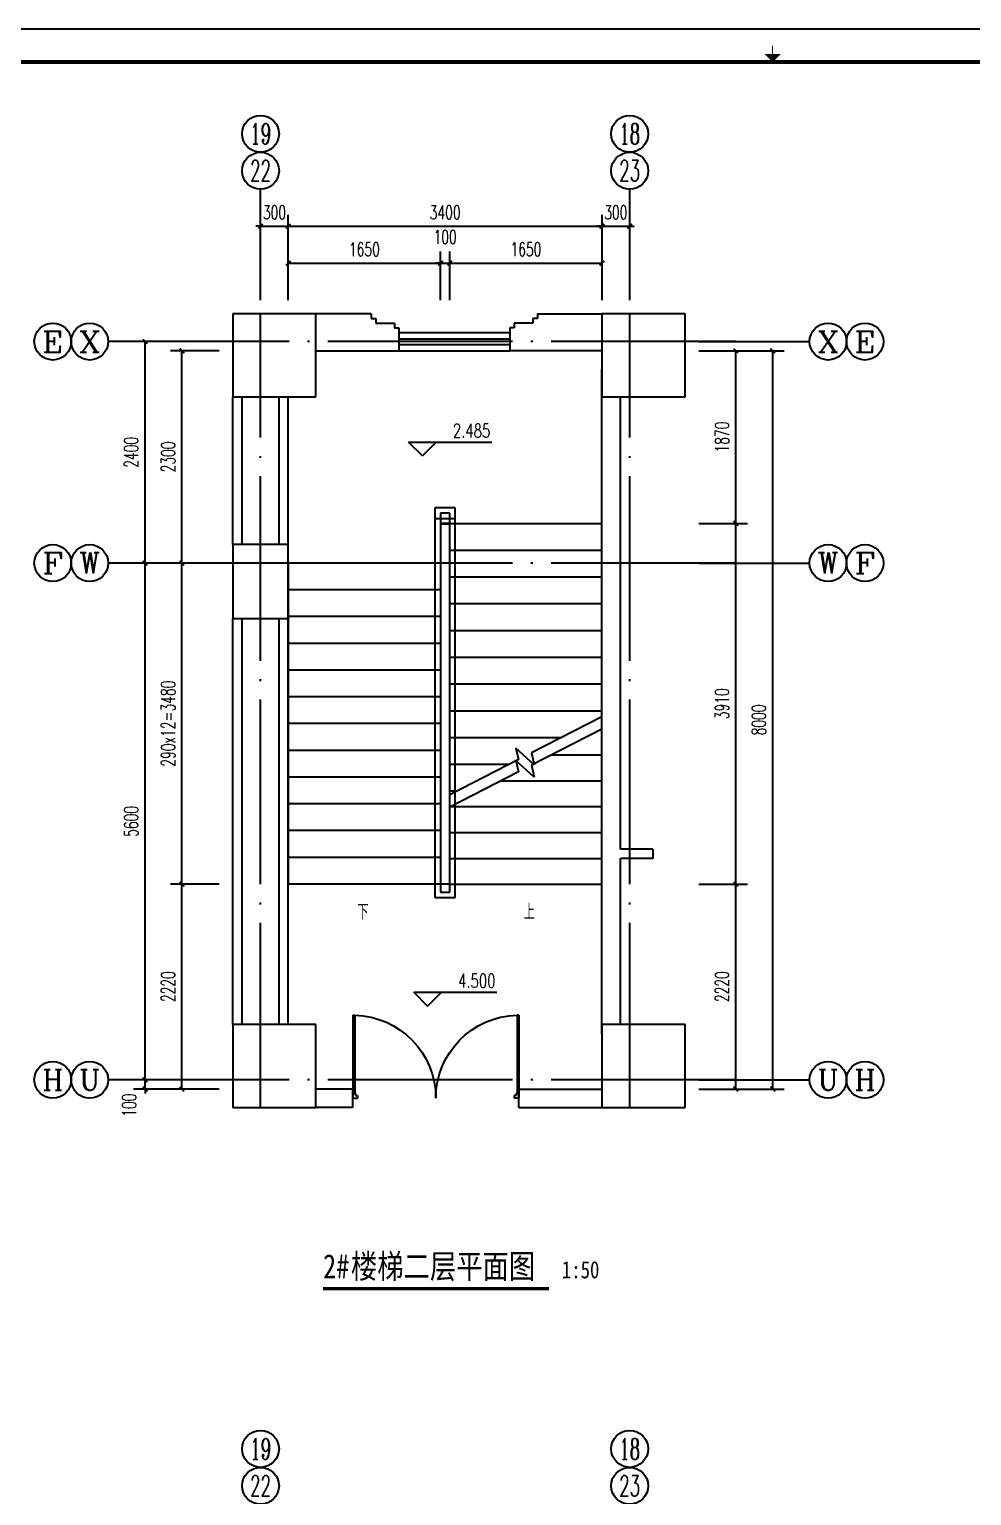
# Model space of a CAD drawing. Extents: x 239268 to 489116, y -316056 to -246175.
# Drawn here: x 275793 to 286005, y -262066 to -246175 of the extents above; entities that cross this region are included whole.
import ezdxf
from ezdxf.enums import TextEntityAlignment as Align

# ---------------------------------------------------------------- set-up
doc = ezdxf.new("R2010")
doc.units = 0
doc.header["$LTSCALE"] = 1000
doc.header["$MEASUREMENT"] = 0
doc.linetypes.add('DOTE', pattern=[2.42, 2, -0.2, 0.02, -0.2])
doc.layers.get('0').update_dxf_attribs({"linetype": 'CONTINUOUS'})
doc.layers.get('Defpoints').update_dxf_attribs({"color": 6, "linetype": 'CONTINUOUS'})
for name, color, linetype in [('A-墙线', 2, 'CONTINUOUS'), ('A-外窗', 145, 'CONTINUOUS'), ('A-门', 167, 'CONTINUOUS'), ('AXIS', 3, 'CONTINUOUS'), ('AXIS_TEXT', 7, 'CONTINUOUS'), ('COLUMN', 2, 'CONTINUOUS'), ('DIM_ELEV', 3, 'CONTINUOUS'), ('DIM_SYMB', 3, 'CONTINUOUS'), ('DOTE', 26, 'DOTE'), ('PUB_TEXT', 7, 'CONTINUOUS'), ('STAIR', 4, 'CONTINUOUS'), ('图框', 85, 'CONTINUOUS')]:
    doc.layers.add(name, color=color, linetype=linetype)
doc.styles.add('_TCH_AXIS', font='COMPLEX', dxfattribs={"bigfont": 'GBCBIG'})
doc.styles.add('_TCH_DIM', font='SIMPLEX', dxfattribs={"bigfont": 'GBCBIG'})
doc.styles.add('COMPLEX', font='COMPLEX')
doc.styles.add('DIM_FONT', font='SIMPLEX.shx', dxfattribs={"width": 0.65})
doc.styles.add('房间名称', font='SIMHEI.TTF', dxfattribs={"width": 0.8})
doc.dimstyles.new('DIMN50', dxfattribs={"dimscale": 0.5, "dimtxt": 300, "dimasz": 100, "dimexe": 250, "dimexo": 300, "dimgap": 150, "dimtad": 1, "dimdec": 0, "dimzin": 0, "dimdsep": 46, "dimtxsty": 'DIM_FONT', "dimblk": 'ARCHTICK', "dimcen": 0.09, "dimclrt": 7, "dimazin": 2, "dimtfac": 1, "dimtdec": 0, "dimtix": 1, "dimtmove": 2, "dimatfit": 3, "dimfxl": 0, "dimtolj": 1, "dimtzin": 0, "dimarcsym": 0})

# ---------------------------------------------------------------- blocks, each defined once
blk = doc.blocks.new('lt2f')
at = {"layer": 'STAIR'}
for p, q in [((5600, 3700), (2120, 3700)), ((2120, 2050), (2120, 3700)), ((2410, 2050), (2410, 3700)), ((2700, 2050), (2700, 3700)), ((2990, 2050), (2990, 3700)), ((3280, 2050), (3280, 3700)), ((3570, 2050), (3570, 3700)), ((3860, 2050), (3860, 3700)), ((4150, 2050), (4150, 3700)), ((4440, 2050), (4440, 3700)), ((4730, 2050), (4730, 3700)), ((5020, 2050), (5020, 3700)), ((5310, 2050), (5310, 3700)), ((5600, 2050), (5600, 3700)), ((1974, 2110), (1974, 1890)), ((6200, 2110), (1974, 2110)), ((1974, 2110), (1974, 1890)), ((6080, 2110), (1974, 2110)), ((6080, 1890), (6080, 2110)), ((6200, 1890), (6200, 2110)), ((2034, 2050), (2034, 1950)), ((6140, 2050), (2034, 2050)), ((2034, 2050), (2034, 1950)), ((6020, 2050), (2034, 2050)), ((2034, 1950), (6140, 1950)), ((2034, 1950), (6020, 1950)), ((2120, 1950), (2120, 2050)), ((5600, 2050), (2120, 2050)), ((2120, 1950), (2955, 1950)), ((2120, 1950), (2120, 300)), ((2400, 1950), (2400, 300)), ((2680, 1950), (2680, 300)), ((3337, 1205), (2955, 1950)), ((2960, 1941), (2960, 300)), ((3089, 1950), (6030, 1950)), ((3471, 1205), (3089, 1950)), ((3130, 1950), (3130, 1871)), ((3420, 1950), (3420, 1305)), ((3710, 1950), (3710, 739)), ((4000, 1950), (4000, 300)), ((4290, 1950), (4290, 300)), ((4580, 1950), (4580, 300)), ((4870, 1950), (4870, 300)), ((5160, 1950), (5160, 300)), ((5450, 1950), (5450, 300)), ((5740, 1950), (5740, 300)), ((6020, 1950), (6020, 2050)), ((6030, 1950), (6030, 2050)), ((6030, 1950), (6030, 300)), ((6140, 1950), (6140, 2050)), ((1974, 1890), (6200, 1890)), ((1974, 1890), (6080, 1890)), ((3240, 1394), (3240, 300)), ((3278, 1034), (3461, 1232)), ((3461, 1232), (3337, 1205)), ((3412, 1034), (3595, 1232)), ((3595, 1232), (3471, 1205)), ((3410, 1063), (3278, 1034)), ((3800, 300), (3410, 1063)), ((3544, 1063), (3412, 1034)), ((3420, 1043), (3420, 1036)), ((3935, 300), (3544, 1063)), ((3520, 847), (3520, 300)), ((2120, 300), (3800, 300)), ((3935, 300), (6030, 300))]:
    blk.add_line(p, q, dxfattribs=at)
blk = doc.blocks.new('TJAD_TK_A0')
at = {"layer": '图框'}
blk.add_line((2162, 399.3), (973, 399.3), dxfattribs=at)
at = {"layer": '图框', "const_width": 0.3}
blk.add_lwpolyline([(1567.5, 391.74), (1567.5, 394.24)], dxfattribs=at)
at = {"layer": '图框', "const_width": 1.2}
blk.add_lwpolyline([(2152, -431.7), (2152, 389.3), (998, 389.3), (998, -431.7)], close=True, dxfattribs=at)
at = {"layer": '图框'}
blk.add_solid([(1565, 391.74), (1570, 391.74), (1567.5, 389.24)], dxfattribs=at)
blk = doc.blocks.new('m1800')
at = {"layer": 'A-墙线'}
for p, q in [((-900, -100), (-900, 100)), ((900, -100), (900, 100))]:
    blk.add_line(p, q, dxfattribs=at)
at = {"layer": 'A-门'}
for p, q in [((-900, 900), (-900, 0)), ((-900, 900), (-880, 900)), ((-880, 900), (-880, 50)), ((880, 900), (880, 50)), ((900, 900), (880, 900)), ((900, 900), (900, 0)), ((-900, 50), (-870, 50)), ((-900, 0), (-850, 0)), ((-870, 50), (-870, 30)), ((-870, 30), (-850, 30)), ((-850, 30), (-850, 0)), ((850, 30), (850, 0)), ((870, 30), (850, 30)), ((900, 0), (850, 0)), ((870, 50), (870, 30)), ((900, 50), (870, 50))]:
    blk.add_line(p, q, dxfattribs=at)
for centre, start, end in [((-900, 0), 0, 88.7267), ((900, 0), 91.2733, 180)]:
    blk.add_arc(centre, 900, start, end, dxfattribs=at)
blk = doc.blocks.new('_ArchTick')
at = {"color": 0, "linetype": 'ByBlock', "const_width": 0.4}
blk.add_lwpolyline([(-0.5, -0.5), (0.5, 0.5)], dxfattribs=at)
blk = doc.blocks.new('*D145')
at = {"layer": 'AXIS', "color": 0, "lineweight": -2}
for p, q in [((277849, -255439), (277322, -255439)), ((277447, -257659), (277447, -255439)), ((277849, -257659), (277322, -257659))]:
    blk.add_line(p, q, dxfattribs=at)
at = {"layer": 'Defpoints', "color": 0}
for p in [(277447, -255439), (277999, -255439), (277999, -257659)]:
    blk.add_point(p, dxfattribs=at)
at = {"layer": 'AXIS', "color": 0, "lineweight": -2, "xscale": 50, "yscale": 50, "zscale": 50}
for p, rotation in [((277447, -255439), 90), ((277447, -257659), 270)]:
    blk.add_blockref('_ArchTick', p, dxfattribs=dict(at, rotation=rotation))
at = {"layer": 'AXIS', "color": 7, "insert": (277297, -256549), "char_height": 150, "attachment_point": 5, "rotation": 90, "style": 'DIM_FONT'}
blk.add_mtext('\\A1;2220', dxfattribs=at)
blk = doc.blocks.new('*D146')
at = {"layer": 'AXIS', "color": 0, "lineweight": -2}
for p, q in [((277849, -251959), (277322, -251959)), ((277447, -255439), (277447, -251959)), ((277849, -255439), (277322, -255439))]:
    blk.add_line(p, q, dxfattribs=at)
at = {"layer": 'Defpoints', "color": 0}
for p in [(277447, -251959), (277999, -251959), (277999, -255439)]:
    blk.add_point(p, dxfattribs=at)
at = {"layer": 'AXIS', "color": 0, "lineweight": -2, "xscale": 50, "yscale": 50, "zscale": 50}
for p, rotation in [((277447, -251959), 90), ((277447, -255439), 270)]:
    blk.add_blockref('_ArchTick', p, dxfattribs=dict(at, rotation=rotation))
at = {"layer": 'AXIS', "color": 7, "insert": (277297, -253699), "char_height": 150, "attachment_point": 5, "rotation": 90, "style": 'DIM_FONT'}
blk.add_mtext('\\A1;290x12=3480', dxfattribs=at)
blk = doc.blocks.new('*D147')
at = {"layer": 'AXIS', "color": 0, "lineweight": -2}
for p, q in [((277849, -249659), (277322, -249659)), ((277447, -251959), (277447, -249659)), ((277849, -251959), (277322, -251959))]:
    blk.add_line(p, q, dxfattribs=at)
at = {"layer": 'Defpoints', "color": 0}
for p in [(277447, -249659), (277999, -249659), (277999, -251959)]:
    blk.add_point(p, dxfattribs=at)
at = {"layer": 'AXIS', "color": 0, "lineweight": -2, "xscale": 50, "yscale": 50, "zscale": 50}
for p, rotation in [((277447, -249659), 90), ((277447, -251959), 270)]:
    blk.add_blockref('_ArchTick', p, dxfattribs=dict(at, rotation=rotation))
at = {"layer": 'AXIS', "color": 7, "insert": (277297, -250809), "char_height": 150, "attachment_point": 5, "rotation": 90, "style": 'DIM_FONT'}
blk.add_mtext('\\A1;2300', dxfattribs=at)
blk = doc.blocks.new('*D148')
at = {"layer": 'AXIS', "color": 0, "lineweight": -2}
for p, q in [((277849, -257559), (276922, -257559)), ((277047, -257559), (277047, -257509)), ((277047, -257659), (277047, -257559)), ((277849, -257659), (276922, -257659)), ((277047, -257659), (277047, -257709))]:
    blk.add_line(p, q, dxfattribs=at)
at = {"layer": 'Defpoints', "color": 0}
for p in [(277047, -257559), (277999, -257559), (277999, -257659)]:
    blk.add_point(p, dxfattribs=at)
at = {"layer": 'AXIS', "color": 0, "lineweight": -2, "xscale": 50, "yscale": 50, "zscale": 50}
for p, rotation in [((277047, -257559), 270), ((277047, -257659), 90)]:
    blk.add_blockref('_ArchTick', p, dxfattribs=dict(at, rotation=rotation))
at = {"layer": 'AXIS', "color": 7, "insert": (276874, -257834), "char_height": 150, "attachment_point": 5, "rotation": 90, "style": 'DIM_FONT'}
blk.add_mtext('\\A1;100', dxfattribs=at)
blk = doc.blocks.new('*D149')
at = {"layer": 'AXIS', "color": 0, "lineweight": -2}
for p, q in [((277849, -251959), (276922, -251959)), ((277047, -257559), (277047, -251959)), ((277849, -257559), (276922, -257559))]:
    blk.add_line(p, q, dxfattribs=at)
at = {"layer": 'Defpoints', "color": 0}
for p in [(277047, -251959), (277999, -251959), (277999, -257559)]:
    blk.add_point(p, dxfattribs=at)
at = {"layer": 'AXIS', "color": 0, "lineweight": -2, "xscale": 50, "yscale": 50, "zscale": 50}
for p, rotation in [((277047, -251959), 90), ((277047, -257559), 270)]:
    blk.add_blockref('_ArchTick', p, dxfattribs=dict(at, rotation=rotation))
at = {"layer": 'AXIS', "color": 7, "insert": (276897, -254759), "char_height": 150, "attachment_point": 5, "rotation": 90, "style": 'DIM_FONT'}
blk.add_mtext('\\A1;5600', dxfattribs=at)
blk = doc.blocks.new('*D150')
at = {"layer": 'AXIS', "color": 0, "lineweight": -2}
for p, q in [((277849, -249559), (276922, -249559)), ((277047, -251959), (277047, -249559)), ((277849, -251959), (276922, -251959))]:
    blk.add_line(p, q, dxfattribs=at)
at = {"layer": 'Defpoints', "color": 0}
for p in [(277047, -249559), (277999, -249559), (277999, -251959)]:
    blk.add_point(p, dxfattribs=at)
at = {"layer": 'AXIS', "color": 0, "lineweight": -2, "xscale": 50, "yscale": 50, "zscale": 50}
for p, rotation in [((277047, -249559), 90), ((277047, -251959), 270)]:
    blk.add_blockref('_ArchTick', p, dxfattribs=dict(at, rotation=rotation))
at = {"layer": 'AXIS', "color": 7, "insert": (276897, -250759), "char_height": 150, "attachment_point": 5, "rotation": 90, "style": 'DIM_FONT'}
blk.add_mtext('\\A1;2400', dxfattribs=at)
blk = doc.blocks.new('*D151')
at = {"layer": 'AXIS', "color": 0, "lineweight": -2}
for p, q in [((278599, -249109), (278599, -248584)), ((280249, -249109), (280249, -248584)), ((278599, -248709), (280249, -248709))]:
    blk.add_line(p, q, dxfattribs=at)
at = {"layer": 'Defpoints', "color": 0}
for p in [(280249, -248709), (278599, -249259), (280249, -249259)]:
    blk.add_point(p, dxfattribs=at)
at = {"layer": 'AXIS', "color": 0, "lineweight": -2, "xscale": 50, "yscale": 50, "zscale": 50, "rotation": 180}
blk.add_blockref('_ArchTick', (278599, -248709), dxfattribs=at)
at = {"layer": 'AXIS', "color": 0, "lineweight": -2, "xscale": 50, "yscale": 50, "zscale": 50}
blk.add_blockref('_ArchTick', (280249, -248709), dxfattribs=at)
at = {"layer": 'AXIS', "color": 7, "insert": (279424, -248559), "char_height": 150, "attachment_point": 5, "style": 'DIM_FONT'}
blk.add_mtext('\\A1;1650', dxfattribs=at)
blk = doc.blocks.new('*D152')
at = {"layer": 'AXIS', "color": 0, "lineweight": -2}
for p, q in [((280249, -249109), (280249, -248584)), ((280349, -249109), (280349, -248584)), ((280249, -248709), (280199, -248709)), ((280249, -248709), (280349, -248709)), ((280349, -248709), (280399, -248709))]:
    blk.add_line(p, q, dxfattribs=at)
at = {"layer": 'Defpoints', "color": 0}
for p in [(280349, -248709), (280249, -249259), (280349, -249259)]:
    blk.add_point(p, dxfattribs=at)
at = {"layer": 'AXIS', "color": 0, "lineweight": -2, "xscale": 50, "yscale": 50, "zscale": 50}
blk.add_blockref('_ArchTick', (280249, -248709), dxfattribs=at)
at = {"layer": 'AXIS', "color": 0, "lineweight": -2, "xscale": 50, "yscale": 50, "zscale": 50, "rotation": 180}
blk.add_blockref('_ArchTick', (280349, -248709), dxfattribs=at)
at = {"layer": 'AXIS', "color": 7, "insert": (280299, -248425), "char_height": 150, "attachment_point": 5, "style": 'DIM_FONT'}
blk.add_mtext('\\A1;100', dxfattribs=at)
blk = doc.blocks.new('*D153')
at = {"layer": 'AXIS', "color": 0, "lineweight": -2}
for p, q in [((280349, -249109), (280349, -248584)), ((281999, -249109), (281999, -248584)), ((280349, -248709), (281999, -248709))]:
    blk.add_line(p, q, dxfattribs=at)
at = {"layer": 'Defpoints', "color": 0}
for p in [(281999, -248709), (280349, -249259), (281999, -249259)]:
    blk.add_point(p, dxfattribs=at)
at = {"layer": 'AXIS', "color": 0, "lineweight": -2, "xscale": 50, "yscale": 50, "zscale": 50, "rotation": 180}
blk.add_blockref('_ArchTick', (280349, -248709), dxfattribs=at)
at = {"layer": 'AXIS', "color": 0, "lineweight": -2, "xscale": 50, "yscale": 50, "zscale": 50}
blk.add_blockref('_ArchTick', (281999, -248709), dxfattribs=at)
at = {"layer": 'AXIS', "color": 7, "insert": (281174, -248559), "char_height": 150, "attachment_point": 5, "style": 'DIM_FONT'}
blk.add_mtext('\\A1;1650', dxfattribs=at)
blk = doc.blocks.new('*D154')
at = {"layer": 'AXIS', "color": 0, "lineweight": -2}
for p, q in [((278299, -249109), (278299, -248184)), ((278599, -249109), (278599, -248184)), ((278299, -248309), (278249, -248309)), ((278299, -248309), (278599, -248309)), ((278599, -248309), (278649, -248309))]:
    blk.add_line(p, q, dxfattribs=at)
at = {"layer": 'Defpoints', "color": 0}
for p in [(278599, -248309), (278299, -249259), (278599, -249259)]:
    blk.add_point(p, dxfattribs=at)
at = {"layer": 'AXIS', "color": 0, "lineweight": -2, "xscale": 50, "yscale": 50, "zscale": 50}
blk.add_blockref('_ArchTick', (278299, -248309), dxfattribs=at)
at = {"layer": 'AXIS', "color": 0, "lineweight": -2, "xscale": 50, "yscale": 50, "zscale": 50, "rotation": 180}
blk.add_blockref('_ArchTick', (278599, -248309), dxfattribs=at)
at = {"layer": 'AXIS', "color": 7, "insert": (278449, -248159), "char_height": 150, "attachment_point": 5, "style": 'DIM_FONT'}
blk.add_mtext('\\A1;300', dxfattribs=at)
blk = doc.blocks.new('*D155')
at = {"layer": 'AXIS', "color": 0, "lineweight": -2}
for p, q in [((278599, -249109), (278599, -248184)), ((281999, -249109), (281999, -248184)), ((278599, -248309), (281999, -248309))]:
    blk.add_line(p, q, dxfattribs=at)
at = {"layer": 'Defpoints', "color": 0}
for p in [(281999, -248309), (278599, -249259), (281999, -249259)]:
    blk.add_point(p, dxfattribs=at)
at = {"layer": 'AXIS', "color": 0, "lineweight": -2, "xscale": 50, "yscale": 50, "zscale": 50, "rotation": 180}
blk.add_blockref('_ArchTick', (278599, -248309), dxfattribs=at)
at = {"layer": 'AXIS', "color": 0, "lineweight": -2, "xscale": 50, "yscale": 50, "zscale": 50}
blk.add_blockref('_ArchTick', (281999, -248309), dxfattribs=at)
at = {"layer": 'AXIS', "color": 7, "insert": (280299, -248159), "char_height": 150, "attachment_point": 5, "style": 'DIM_FONT'}
blk.add_mtext('\\A1;3400', dxfattribs=at)
blk = doc.blocks.new('*D156')
at = {"layer": 'AXIS', "color": 0, "lineweight": -2}
for p, q in [((281999, -249109), (281999, -248184)), ((282299, -249109), (282299, -248184)), ((281999, -248309), (281949, -248309)), ((281999, -248309), (282299, -248309)), ((282299, -248309), (282349, -248309))]:
    blk.add_line(p, q, dxfattribs=at)
at = {"layer": 'Defpoints', "color": 0}
for p in [(282299, -248309), (281999, -249259), (282299, -249259)]:
    blk.add_point(p, dxfattribs=at)
at = {"layer": 'AXIS', "color": 0, "lineweight": -2, "xscale": 50, "yscale": 50, "zscale": 50}
blk.add_blockref('_ArchTick', (281999, -248309), dxfattribs=at)
at = {"layer": 'AXIS', "color": 0, "lineweight": -2, "xscale": 50, "yscale": 50, "zscale": 50, "rotation": 180}
blk.add_blockref('_ArchTick', (282299, -248309), dxfattribs=at)
at = {"layer": 'AXIS', "color": 7, "insert": (282149, -248159), "char_height": 150, "attachment_point": 5, "style": 'DIM_FONT'}
blk.add_mtext('\\A1;300', dxfattribs=at)
blk = doc.blocks.new('*D357')
at = {"layer": 'AXIS', "color": 0, "lineweight": -2}
for p, q in [((283049, -255439), (283574, -255439)), ((283449, -257659), (283449, -255439)), ((283049, -257659), (283574, -257659))]:
    blk.add_line(p, q, dxfattribs=at)
at = {"layer": 'Defpoints', "color": 0}
for p in [(282899, -255439), (283449, -255439), (282899, -257659)]:
    blk.add_point(p, dxfattribs=at)
at = {"layer": 'AXIS', "color": 0, "lineweight": -2, "xscale": 50, "yscale": 50, "zscale": 50}
for p, rotation in [((283449, -255439), 90), ((283449, -257659), 270)]:
    blk.add_blockref('_ArchTick', p, dxfattribs=dict(at, rotation=rotation))
at = {"layer": 'AXIS', "color": 7, "insert": (283299, -256549), "char_height": 150, "attachment_point": 5, "rotation": 90, "style": 'DIM_FONT'}
blk.add_mtext('\\A1;2220', dxfattribs=at)
blk = doc.blocks.new('*D358')
at = {"layer": 'AXIS', "color": 0, "lineweight": -2}
for p, q in [((283049, -251529), (283574, -251529)), ((283449, -255439), (283449, -251529)), ((283049, -255439), (283574, -255439))]:
    blk.add_line(p, q, dxfattribs=at)
at = {"layer": 'Defpoints', "color": 0}
for p in [(282899, -251529), (283449, -251529), (282899, -255439)]:
    blk.add_point(p, dxfattribs=at)
at = {"layer": 'AXIS', "color": 0, "lineweight": -2, "xscale": 50, "yscale": 50, "zscale": 50}
for p, rotation in [((283449, -251529), 90), ((283449, -255439), 270)]:
    blk.add_blockref('_ArchTick', p, dxfattribs=dict(at, rotation=rotation))
at = {"layer": 'AXIS', "color": 7, "insert": (283299, -253484), "char_height": 150, "attachment_point": 5, "rotation": 90, "style": 'DIM_FONT'}
blk.add_mtext('\\A1;3910', dxfattribs=at)
blk = doc.blocks.new('*D359')
at = {"layer": 'AXIS', "color": 0, "lineweight": -2}
for p, q in [((283049, -249659), (283574, -249659)), ((283449, -251529), (283449, -249659)), ((283049, -251529), (283574, -251529))]:
    blk.add_line(p, q, dxfattribs=at)
at = {"layer": 'Defpoints', "color": 0}
for p in [(282899, -249659), (283449, -249659), (282899, -251529)]:
    blk.add_point(p, dxfattribs=at)
at = {"layer": 'AXIS', "color": 0, "lineweight": -2, "xscale": 50, "yscale": 50, "zscale": 50}
for p, rotation in [((283449, -249659), 90), ((283449, -251529), 270)]:
    blk.add_blockref('_ArchTick', p, dxfattribs=dict(at, rotation=rotation))
at = {"layer": 'AXIS', "color": 7, "insert": (283299, -250594), "char_height": 150, "attachment_point": 5, "rotation": 90, "style": 'DIM_FONT'}
blk.add_mtext('\\A1;1870', dxfattribs=at)
blk = doc.blocks.new('*D360')
at = {"layer": 'AXIS', "color": 0, "lineweight": -2}
for p, q in [((283049, -249659), (283974, -249659)), ((283849, -257659), (283849, -249659)), ((283049, -257659), (283974, -257659))]:
    blk.add_line(p, q, dxfattribs=at)
at = {"layer": 'Defpoints', "color": 0}
for p in [(282899, -249659), (283849, -249659), (282899, -257659)]:
    blk.add_point(p, dxfattribs=at)
at = {"layer": 'AXIS', "color": 0, "lineweight": -2, "xscale": 50, "yscale": 50, "zscale": 50}
for p, rotation in [((283849, -249659), 90), ((283849, -257659), 270)]:
    blk.add_blockref('_ArchTick', p, dxfattribs=dict(at, rotation=rotation))
at = {"layer": 'AXIS', "color": 7, "insert": (283699, -253659), "char_height": 150, "attachment_point": 5, "rotation": 90, "style": 'DIM_FONT'}
blk.add_mtext('\\A1;8000', dxfattribs=at)
blk = doc.blocks.new('_AXISO')
blk.add_circle((0, 0), 0.5)
at = {"layer": 'AXIS_TEXT', "style": 'COMPLEX', "width": 1.041667}
blk.add_attdef('A', text='', height=0.56, dxfattribs=at).set_placement((-0.25, -0.28), (0.25, -0.28), align=Align.FIT)

msp = doc.modelspace()

# ---------------------------------------------------------------- linework, layer by layer
at = {"layer": 'A-墙线'}
for p, q in [((279498.5, -249259), (278898.5, -249259)), ((279498.5, -249259), (279498.5, -249309)), ((279498.5, -249309), (279548.5, -249309)), ((279548.5, -249309), (279548.5, -249359)), ((281248.5, -249309), (281248.5, -249359)), ((281298.5, -249309), (281248.5, -249309)), ((281298.5, -249259), (281298.5, -249309)), ((281298.5, -249259), (281998.5, -249259)), ((279548.5, -249359), (279748.5, -249359)), ((279748.5, -249359), (279748.5, -249409)), ((279748.5, -249409), (279798.5, -249409)), ((279798.5, -249409), (279798.5, -249659)), ((281048.5, -249409), (280998.5, -249409)), ((280998.5, -249409), (280998.5, -249659)), ((281048.5, -249359), (281048.5, -249409)), ((281248.5, -249359), (281048.5, -249359)), ((278898.5, -249659), (279798.5, -249659)), ((281998.5, -249659), (280998.5, -249659)), ((281998.5, -257059), (281998.5, -249859)), ((277998.5, -251759), (277998.5, -250159)), ((278098.5, -251759), (278098.5, -250159)), ((278498.5, -251759), (278498.5, -250159)), ((278598.5, -251759), (278598.5, -250159)), ((282198.5, -255059), (282198.5, -250159)), ((277998.5, -256959), (277998.5, -252559)), ((278098.5, -256959), (278098.5, -252559)), ((278498.5, -256959), (278498.5, -252559)), ((278598.5, -256959), (278598.5, -252559)), ((282548.5, -255059), (282198.5, -255059)), ((282548.5, -255159), (282198.5, -255159)), ((282198.5, -256959), (282198.5, -255159)), ((279298.5, -257659), (278898.5, -257659)), ((281098.5, -257659), (281998.5, -257659)), ((279298.5, -257859), (278898.5, -257859)), ((281098.5, -257859), (281998.5, -257859))]:
    msp.add_line(p, q, dxfattribs=at)
at = {"layer": 'A-外窗'}
for p, q in [((279798.5, -249459), (280998.5, -249459)), ((279798.5, -249529), (280998.5, -249529)), ((279798.5, -249589), (280998.5, -249589)), ((279798.5, -249659), (280998.5, -249659))]:
    msp.add_line(p, q, dxfattribs=at)
at = {"layer": 'AXIS'}
for p, q in [((278298.5, -247507.3), (278298.5, -247507.3)), ((282298.5, -247507.3), (282298.5, -247507.3)), ((278298.5, -249109), (278298.5, -247907.3)), ((282298.5, -249109), (282298.5, -247907.3)), ((276246.8, -249559), (276246.8, -249559)), ((277848.5, -249559), (276646.8, -249559)), ((283048.5, -249559), (284248.5, -249559)), ((284648.5, -249559), (284648.5, -249559)), ((276246.8, -251959), (276246.8, -251959)), ((277848.5, -251959), (276646.8, -251959)), ((283048.5, -251959), (284248.5, -251959)), ((284648.5, -251959), (284648.5, -251959)), ((276246.8, -257559), (276246.8, -257559)), ((277848.5, -257559), (276646.8, -257559)), ((283048.5, -257559), (284248.5, -257559)), ((284648.5, -257559), (284648.5, -257559)), ((278298.5, -261758.8), (278298.5, -261758.8)), ((282298.5, -261758.8), (282298.5, -261758.8))]:
    msp.add_line(p, q, dxfattribs=at)
at = {"layer": 'COLUMN'}
for p, q in [((278898.5, -249259), (277998.5, -249259)), ((277998.5, -249259), (277998.5, -250159)), ((278898.5, -250159), (278898.5, -249259)), ((282898.5, -249259), (281998.5, -249259)), ((281998.5, -249259), (281998.5, -250159)), ((282898.5, -250159), (282898.5, -249259)), ((277998.5, -250159), (278898.5, -250159)), ((281998.5, -250159), (282898.5, -250159)), ((278598.5, -251759), (277998.5, -251759)), ((277998.5, -251759), (277998.5, -252559)), ((278598.5, -252559), (278598.5, -251759)), ((277998.5, -252559), (278598.5, -252559)), ((278898.5, -256959), (277998.5, -256959)), ((277998.5, -256959), (277998.5, -257859)), ((278898.5, -257859), (278898.5, -256959)), ((282898.5, -256959), (281998.5, -256959)), ((281998.5, -256959), (281998.5, -257859)), ((282898.5, -257859), (282898.5, -256959)), ((277998.5, -257859), (278898.5, -257859)), ((281998.5, -257859), (282898.5, -257859))]:
    msp.add_line(p, q, dxfattribs=at)
at = {"layer": 'Defpoints'}
msp.add_line((282548.5, -255059), (282548.5, -255159), dxfattribs=at)
at = {"layer": 'DIM_ELEV'}
for p, q in [((280053.1, -250798.3), (279903.1, -250648.3)), ((279903.1, -250648.3), (280803.1, -250648.3)), ((280053.1, -250798.3), (280203.1, -250648.3)), ((280109.4, -256760.4), (279959.4, -256610.4)), ((279959.4, -256610.4), (280859.4, -256610.4)), ((280109.4, -256760.4), (280259.4, -256610.4))]:
    msp.add_line(p, q, dxfattribs=at)
at = {"layer": 'DIM_SYMB'}
for points in [[(279393.5, -255439, 0, 0, 0), (279393.5, -250879, 0, 0, 0), (281203.5, -250879, 0, 0, 0), (281203.5, -253830.3, 40, 0, 0), (281203.5, -253980.3, 0, 0, 0)], [(281203.5, -255439, 0, 0, 0), (281203.5, -254469, 40, 0, 0), (281203.5, -254319, 0, 0, 0)]]:
    msp.add_lwpolyline(points, format="xyseb", dxfattribs=at)
at = {"layer": 'DIM_SYMB', "const_width": 35}
msp.add_lwpolyline([(278975.6, -259821.9), (281423.8, -259821.9)], dxfattribs=at)
at = {"layer": 'DOTE'}
for p, q in [((278298.5, -257859), (278298.5, -249259)), ((282298.5, -257859), (282298.5, -249259)), ((283448.5, -249559), (277448.5, -249559)), ((283448.5, -251959), (277448.5, -251959)), ((283448.5, -257559), (277448.5, -257559))]:
    msp.add_line(p, q, dxfattribs=at)

# ---------------------------------------------------------------- block references
at = {"rotation": 90}
msp.add_blockref('lt2f', (282298.5, -257559), dxfattribs=at)
at = {"layer": 'A-门', "xscale": -1}
msp.add_blockref('m1800', (280198.5, -257759), dxfattribs=at)
at = {"layer": 'AXIS'}
ref = msp.add_blockref('_AXISO', (278298.5, -247307.3), dxfattribs=dict(at, xscale=400, yscale=400, zscale=400))
ref.add_attrib('A', '19', dxfattribs={"layer": 'AXIS_TEXT', "height": 226.27, "style": '_TCH_AXIS', "width": 0.724138}).set_placement((278185.4, -247420.4), (278411.7, -247420.4), align=Align.FIT)
ref = msp.add_blockref('_AXISO', (282298.5, -247307.3), dxfattribs=dict(at, xscale=400, yscale=400, zscale=400))
ref.add_attrib('A', '18', dxfattribs={"layer": 'AXIS_TEXT', "height": 226.27, "style": '_TCH_AXIS', "width": 0.724138}).set_placement((282185.4, -247420.4), (282411.7, -247420.4), align=Align.FIT)
ref = msp.add_blockref('_AXISO', (278298.5, -247707.3), dxfattribs=dict(at, xscale=400, yscale=400, zscale=400))
ref.add_attrib('A', '22', dxfattribs={"layer": 'AXIS_TEXT', "height": 226.27, "style": '_TCH_AXIS', "width": 0.617647}).set_placement((278185.4, -247820.4), (278411.7, -247820.4), align=Align.FIT)
ref = msp.add_blockref('_AXISO', (282298.5, -247707.3), dxfattribs=dict(at, xscale=400, yscale=400, zscale=400))
ref.add_attrib('A', '23', dxfattribs={"layer": 'AXIS_TEXT', "height": 226.27, "style": '_TCH_AXIS', "width": 0.617647}).set_placement((282185.4, -247820.4), (282411.7, -247820.4), align=Align.FIT)
ref = msp.add_blockref('_AXISO', (276046.8, -249559), dxfattribs=dict(at, xscale=400, yscale=400, zscale=400))
ref.add_attrib('A', 'E', dxfattribs={"layer": 'AXIS_TEXT', "height": 226.3, "style": '_TCH_AXIS', "width": 1.3125}).set_placement((275933.6, -249672.1), (276159.9, -249672.1), align=Align.FIT)
ref = msp.add_blockref('_AXISO', (276446.8, -249559), dxfattribs=dict(at, xscale=400, yscale=400, zscale=400))
ref.add_attrib('A', 'X', dxfattribs={"layer": 'AXIS_TEXT', "height": 226.3, "style": '_TCH_AXIS', "width": 1.166667}).set_placement((276333.6, -249672.1), (276559.9, -249672.1), align=Align.FIT)
ref = msp.add_blockref('_AXISO', (284448.5, -249559), dxfattribs=dict(at, xscale=400, yscale=400, zscale=400))
ref.add_attrib('A', 'X', dxfattribs={"layer": 'AXIS_TEXT', "height": 226.3, "style": '_TCH_AXIS', "width": 1.166667}).set_placement((284335.4, -249672.1), (284561.7, -249672.1), align=Align.FIT)
ref = msp.add_blockref('_AXISO', (284848.5, -249559), dxfattribs=dict(at, xscale=400, yscale=400, zscale=400))
ref.add_attrib('A', 'E', dxfattribs={"layer": 'AXIS_TEXT', "height": 226.3, "style": '_TCH_AXIS', "width": 1.3125}).set_placement((284735.4, -249672.1), (284961.7, -249672.1), align=Align.FIT)
ref = msp.add_blockref('_AXISO', (276046.8, -251959), dxfattribs=dict(at, xscale=400, yscale=400, zscale=400))
ref.add_attrib('A', 'F', dxfattribs={"layer": 'AXIS_TEXT', "height": 226.3, "style": '_TCH_AXIS', "width": 1.3125}).set_placement((275933.6, -252072.1), (276159.9, -252072.1), align=Align.FIT)
ref = msp.add_blockref('_AXISO', (276446.8, -251959), dxfattribs=dict(at, xscale=400, yscale=400, zscale=400))
ref.add_attrib('A', 'W', dxfattribs={"layer": 'AXIS_TEXT', "height": 226.3, "style": '_TCH_AXIS', "width": 0.954545}).set_placement((276333.6, -252072.1), (276559.9, -252072.1), align=Align.FIT)
ref = msp.add_blockref('_AXISO', (284448.5, -251959), dxfattribs=dict(at, xscale=400, yscale=400, zscale=400))
ref.add_attrib('A', 'W', dxfattribs={"layer": 'AXIS_TEXT', "height": 226.3, "style": '_TCH_AXIS', "width": 0.954545}).set_placement((284335.4, -252072.1), (284561.7, -252072.1), align=Align.FIT)
ref = msp.add_blockref('_AXISO', (284848.5, -251959), dxfattribs=dict(at, xscale=400, yscale=400, zscale=400))
ref.add_attrib('A', 'F', dxfattribs={"layer": 'AXIS_TEXT', "height": 226.3, "style": '_TCH_AXIS', "width": 1.3125}).set_placement((284735.4, -252072.1), (284961.7, -252072.1), align=Align.FIT)
ref = msp.add_blockref('_AXISO', (276046.8, -257559), dxfattribs=dict(at, xscale=400, yscale=400, zscale=400))
ref.add_attrib('A', 'H', dxfattribs={"layer": 'AXIS_TEXT', "height": 226.3, "style": '_TCH_AXIS', "width": 1.05}).set_placement((275933.6, -257672.1), (276159.9, -257672.1), align=Align.FIT)
ref = msp.add_blockref('_AXISO', (276446.8, -257559), dxfattribs=dict(at, xscale=400, yscale=400, zscale=400))
ref.add_attrib('A', 'U', dxfattribs={"layer": 'AXIS_TEXT', "height": 226.3, "style": '_TCH_AXIS', "width": 1.05}).set_placement((276333.6, -257672.1), (276559.9, -257672.1), align=Align.FIT)
ref = msp.add_blockref('_AXISO', (284448.5, -257559), dxfattribs=dict(at, xscale=400, yscale=400, zscale=400))
ref.add_attrib('A', 'U', dxfattribs={"layer": 'AXIS_TEXT', "height": 226.3, "style": '_TCH_AXIS', "width": 1.05}).set_placement((284335.4, -257672.1), (284561.7, -257672.1), align=Align.FIT)
ref = msp.add_blockref('_AXISO', (284848.5, -257559), dxfattribs=dict(at, xscale=400, yscale=400, zscale=400))
ref.add_attrib('A', 'H', dxfattribs={"layer": 'AXIS_TEXT', "height": 226.3, "style": '_TCH_AXIS', "width": 1.05}).set_placement((284735.4, -257672.1), (284961.7, -257672.1), align=Align.FIT)
ref = msp.add_blockref('_AXISO', (278298.5, -261558.8), dxfattribs=dict(at, xscale=400, yscale=400, zscale=400))
ref.add_attrib('A', '19', dxfattribs={"layer": 'AXIS_TEXT', "height": 226.27, "style": '_TCH_AXIS', "width": 0.724138}).set_placement((278185.4, -261671.9), (278411.7, -261671.9), align=Align.FIT)
ref = msp.add_blockref('_AXISO', (282298.5, -261558.8), dxfattribs=dict(at, xscale=400, yscale=400, zscale=400))
ref.add_attrib('A', '18', dxfattribs={"layer": 'AXIS_TEXT', "height": 226.27, "style": '_TCH_AXIS', "width": 0.724138}).set_placement((282185.4, -261671.9), (282411.7, -261671.9), align=Align.FIT)
ref = msp.add_blockref('_AXISO', (278298.5, -261958.8), dxfattribs=dict(at, xscale=400, yscale=400, zscale=400))
ref.add_attrib('A', '22', dxfattribs={"layer": 'AXIS_TEXT', "height": 226.27, "style": '_TCH_AXIS', "width": 0.617647}).set_placement((278185.4, -262071.9), (278411.7, -262071.9), align=Align.FIT)
ref = msp.add_blockref('_AXISO', (282298.5, -261958.8), dxfattribs=dict(at, xscale=400, yscale=400, zscale=400))
ref.add_attrib('A', '23', dxfattribs={"layer": 'AXIS_TEXT', "height": 226.27, "style": '_TCH_AXIS', "width": 0.617647}).set_placement((282185.4, -262071.9), (282411.7, -262071.9), align=Align.FIT)
at = {"layer": '图框', "xscale": 35.31510107015492, "yscale": 35.31510107015492, "zscale": 35.31510107015458}
msp.add_blockref('TJAD_TK_A0', (228490.8, -260276.3), dxfattribs=at)

# ---------------------------------------------------------------- texts
at = {"layer": 'PUB_TEXT'}
for s, height, style, width, p in [('2.485', 148.75, '_TCH_DIM', 0.705882, (280383.1, -250598.3)), ('4.500', 148.75, '_TCH_DIM', 0.705882, (280439.4, -256560.4)), ('2#', 261.39, '房间名称', 0.8, (278975.6, -259710.5)), ('楼梯二层平面图', 261.39, '房间名称', 0.8, (279278, -259710.5)), ('1:50', 186.71, '房间名称', 0.8, (281563.8, -259710.5))]:
    msp.add_text(s, height=height, dxfattribs=dict(at, style=style, width=width)).set_placement(p)
at = {"layer": 'PUB_TEXT', "style": '_TCH_DIM'}
for s, p in [('下', (279346.1, -255824)), ('上', (281151.4, -255824))]:
    msp.add_text(s, height=168.8, dxfattribs=at).set_placement(p)

# ---------------------------------------------------------------- dimensions: what is measured, and where the dimension line sits
at = {"layer": 'AXIS'}
for p1, p2, distance, picture, middle in [((278298.5, -249259), (278598.5, -249259), 950, '*D154', (278448.5, -248159)), ((278598.5, -249259), (281998.5, -249259), 950, '*D155', (280298.5, -248159)), ((281998.5, -249259), (282298.5, -249259), 950, '*D156', (282148.5, -248159)), ((278598.5, -249259), (280248.5, -249259), 550, '*D151', (279423.5, -248559)), ((280348.5, -249259), (281998.5, -249259), 550, '*D153', (281173.5, -248559)), ((277998.5, -251959), (277998.5, -249559), 951.8, '*D150', (276896.8, -250759)), ((277998.5, -251959), (277998.5, -249659), 551.8, '*D147', (277296.8, -250809)), ((282898.5, -251529), (282898.5, -249659), -550, '*D359', (283298.5, -250594)), ((282898.5, -257659), (282898.5, -249659), -950, '*D360', (283698.5, -253659)), ((282898.5, -255439), (282898.5, -251529), -550, '*D358', (283298.5, -253484)), ((277998.5, -257559), (277998.5, -251959), 951.8, '*D149', (276896.8, -254759)), ((277998.5, -257659), (277998.5, -255439), 551.8, '*D145', (277296.8, -256549)), ((282898.5, -257659), (282898.5, -255439), -550, '*D357', (283298.5, -256549))]:
    dim = msp.add_aligned_dim(p1=p1, p2=p2, distance=distance, dimstyle='DIMN50', dxfattribs=at)
    dim.commit()
    dim.dimension.update_dxf_attribs({"geometry": picture, "text_midpoint": middle})
for base, p1, p2, angle, picture, middle in [((280348.5, -248709), (280248.5, -249259), (280348.5, -249259), 0, '*D152', (280298.5, -248425.3)), ((277046.8, -257559), (277998.5, -257659), (277998.5, -257559), 90, '*D148', (276874.3, -257834))]:
    dim = msp.add_linear_dim(base=base, p1=p1, p2=p2, angle=angle, dimstyle='DIMN50', dxfattribs=at)
    dim.commit()
    dim.dimension.update_dxf_attribs({"geometry": picture, "text_midpoint": middle, "dimtype": 129})
dim = msp.add_aligned_dim(p1=(277998.5, -255439), p2=(277998.5, -251959), distance=551.8, text='290x12=3480', dimstyle='DIMN50', dxfattribs=at)
dim.commit()
dim.dimension.update_dxf_attribs({"geometry": '*D146', "text_midpoint": (277296.8, -253699)})

doc.saveas('drawing.dxf')
